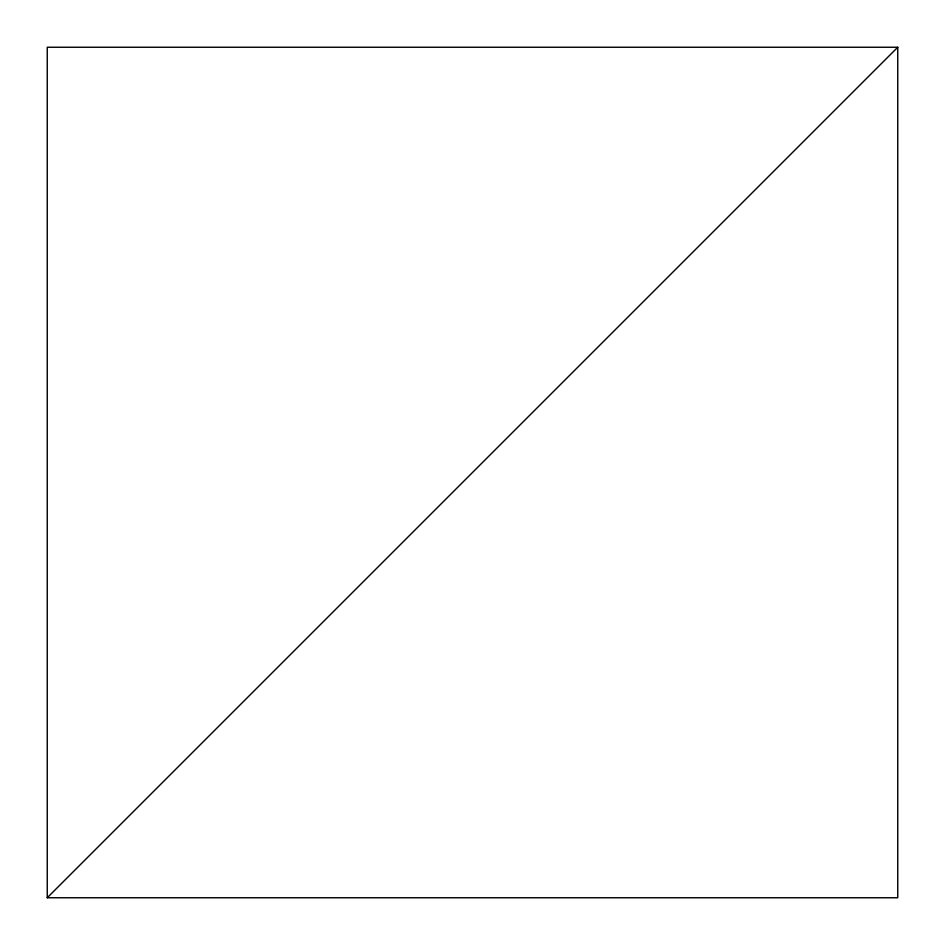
<?xml version="1.0" encoding="UTF-8"?>
<svg xmlns="http://www.w3.org/2000/svg" width="945" height="945" viewBox="0 0 945 945"><rect width="100%" height="100%" fill="white"/><g stroke="black" fill="none" stroke-linecap="round" stroke-linejoin="round"><path stroke-width="1.42" d="M47.25 897.75L897.75 47.25L47.25 47.25L47.25 897.75L897.75 897.75L897.75 47.25"/></g></svg>
